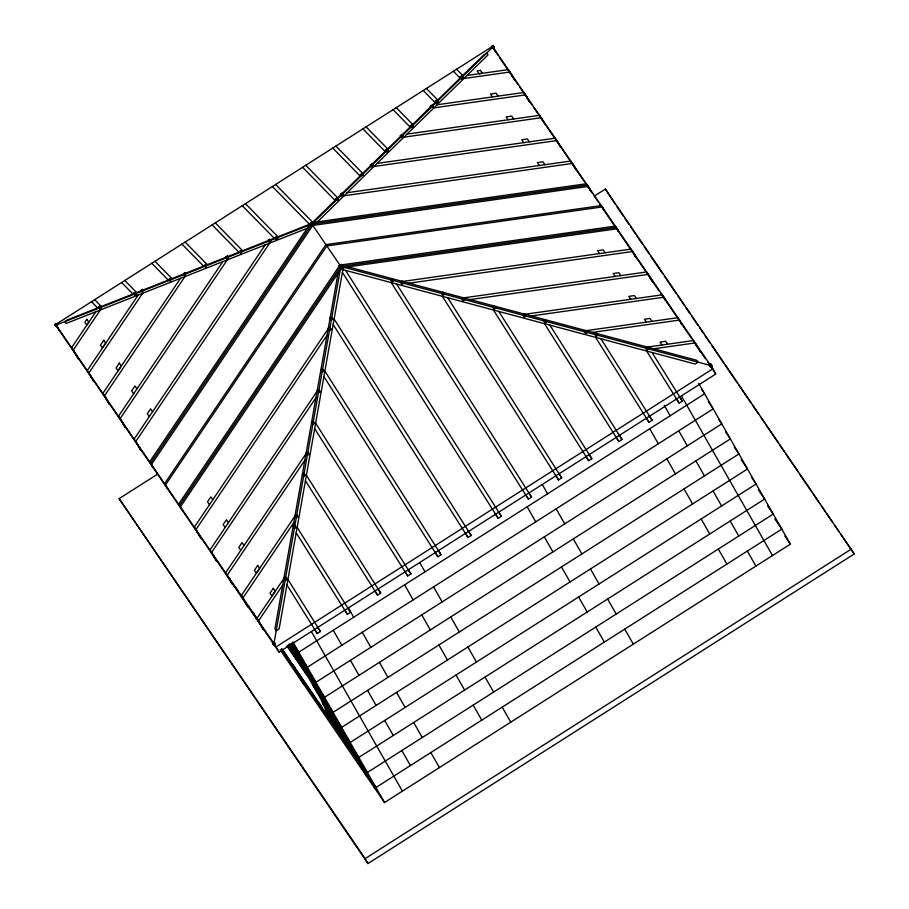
<?xml version="1.0" encoding="UTF-8"?>
<svg xmlns="http://www.w3.org/2000/svg" width="909" height="909" viewBox="0 0 909 909"><rect width="100%" height="100%" fill="white"/><g stroke="black" fill="none" stroke-linecap="round" stroke-linejoin="round"><path stroke-width="1.36" d="M338.023 273.314L274.916 628.948L276.188 630.801L279.131 628.937L343.136 268.212M273.927 643.572L55.665 324.502L492.383 46.461L710.645 365.532L715.724 374.053L279.006 652.105L273.927 643.572L340.841 266.451L311.889 224.103M95.877 311.73L71.641 347.647L78.322 358.873L73.277 350.045L100.32 309.98M138.202 295.027L87.264 370.508L93.945 381.735L88.9 372.906L142.645 293.266M180.527 278.313L102.887 393.358L109.569 404.596L104.524 395.756L184.97 276.563M222.853 261.61L118.511 416.22L125.192 427.446L120.147 418.617L227.295 259.86M265.178 244.907L134.134 439.081L140.815 450.307L135.782 441.479L269.621 243.146M150.576 463.136L311.094 225.273M179.528 505.484L340.046 267.621M619.381 232.67L617.166 228.773L341.75 267.78L180.437 506.813L182.664 510.71M328.172 328.808L194.333 527.14L201.014 538.367L195.969 529.538L327.013 335.364M317.093 391.234L209.956 550.002L216.637 561.228L211.592 552.399L315.934 397.79M306.026 453.659L225.58 572.852L232.261 584.089L227.216 575.249L304.856 460.215M294.948 516.085L241.203 595.713L247.884 606.939L242.851 598.111L293.777 522.63M283.869 578.499L256.827 618.574L263.508 629.801L258.474 620.972L282.71 585.055M310.696 224.262L483.838 54.87L486.781 52.995L488.053 54.858L317.355 221.864M312.901 223.103L492.905 46.995L498.075 55.369M327.797 709.384L324.422 711.872L325.399 713.417L327.842 711.327M281.642 649.276L324.945 712.633L327.513 710.736L326.99 709.974M54.756 324.456L56.267 323.49L57.051 324.638L57.608 325.627L56.108 326.581L54.756 324.456L56.108 326.581M492.042 47.393L491.485 46.404L492.985 45.45L494.337 47.575L492.826 48.541M55.324 325.445L56.835 324.479L56.267 323.49M55.54 325.592L57.051 324.638M493.769 46.598L492.258 47.552L491.485 46.404M98.558 307.162L100.058 306.208L101.41 308.333L99.899 309.299L98.558 307.162L99.115 308.151M461.045 77.731L460.477 76.742L461.988 75.788L463.329 77.913L462.772 76.924L461.056 78.083L461.613 79.072M98.842 307.049L100.183 309.185L98.842 307.049L100.354 306.094L101.138 307.231L99.331 308.31L99.899 309.299M460.84 77.935L460.272 76.947L461.783 75.981L463.124 78.117L461.783 75.981M133.873 293.221L135.384 292.266L136.168 293.402L136.725 294.391L135.214 295.357L133.873 293.221L135.214 295.357M435.479 101.206L436.979 100.24L438.331 102.376L436.82 103.331L435.479 101.206L436.036 102.194M134.657 294.368L136.168 293.402M141.168 290.346L142.679 289.38L143.463 290.528L141.952 291.482L142.508 292.471L141.168 290.346L141.736 291.334M430.877 107.239L430.309 106.262L431.82 105.296L433.161 107.421L431.82 105.296M436.252 102.342L437.763 101.388L438.331 102.376M432.604 106.444L431.093 107.398L430.309 106.262M169.188 279.279L170.699 278.324L171.483 279.461L169.972 280.427L170.54 281.415L169.188 279.279L169.756 280.267M410.47 125.669L411.982 124.703L413.322 126.84L411.822 127.794L410.47 125.669L411.038 126.658M411.254 126.805L412.766 125.851L413.322 126.84M183.493 273.632L185.004 272.677L185.788 273.814L184.277 274.779L184.834 275.768L183.493 273.632L184.061 274.62M402.426 135.6L400.914 136.555L400.346 135.566L401.858 134.612L403.198 136.736L401.858 134.612M401.698 137.702L401.13 136.714L402.642 135.759M204.514 265.337L206.013 264.383L206.797 265.519L205.298 266.485L205.854 267.473L204.514 265.337L205.298 266.485M386.984 149.167L387.541 150.155L386.041 151.11L385.473 150.133L386.984 149.167L388.325 151.292L387.757 150.315L386.257 151.269L386.814 152.257M225.818 256.929L227.159 259.054L225.818 256.929L227.33 255.963L228.67 258.099M370.395 164.881L371.895 163.927L373.247 166.052L371.736 167.017L370.395 164.881L370.952 165.87M226.602 258.065L228.102 257.111M371.167 166.029L372.679 165.063M239.828 251.395L241.34 250.441L242.124 251.577L240.612 252.543L241.169 253.531L239.828 251.395L240.396 252.384M360.475 174.585L361.975 173.63L363.327 175.755L362.759 174.767L361.248 175.732L360.475 174.585L361.032 175.573M268.7 241.203L268.144 240.215L269.655 239.26L270.996 241.385M340.989 195.185L340.432 194.196L341.932 193.242L343.284 195.367L341.932 193.242M270.428 240.408L268.928 241.362L269.484 242.351L268.144 240.215M341.773 196.333L341.205 195.344L342.716 194.378M276.495 239.578L275.154 237.454L276.654 236.499L277.438 237.635L275.927 238.601L276.495 239.578L278.006 238.624M337.534 199.082L336.035 200.037L335.466 199.048L336.978 198.094L338.318 200.219L336.978 198.094M337.762 199.23L336.25 200.196L335.466 199.048M311.026 224.5L310.469 223.512L311.98 222.557L313.321 224.682M309.424 225.068L313.639 222.387M312.753 223.694L311.253 224.659L311.81 225.637L310.469 223.512M311.185 226.239L314.162 224.25L312.605 221.966L309.583 223.887L311.151 226.171M339.977 266.848L339.421 265.86L340.92 264.905L342.273 267.03M341.704 266.042L340.193 267.007L340.761 267.996L339.421 265.86M340.136 268.587L343.113 266.598L341.545 264.314L338.534 266.235L340.136 268.587L343.147 266.667M340.193 270.087L344.409 267.405M330.172 317.957L331.683 316.991L332.467 318.139L333.024 319.116L331.512 320.082L330.172 317.957L331.512 320.082M392.006 278.586L390.495 279.552L391.836 281.676L393.347 280.722L392.006 278.586L393.347 280.722M330.956 319.093L332.467 318.139M391.279 280.688L392.779 279.733M328.342 328.285L329.842 327.32L331.194 329.456L329.683 330.41L328.342 328.285L328.899 329.274M402.13 281.301L400.63 282.267L401.971 284.392L403.482 283.438L402.13 281.301L403.482 283.438M330.626 328.467L329.126 329.422L329.683 330.41M401.403 283.403L402.914 282.449M320.934 370.043L322.434 369.077L323.786 371.213L322.275 372.167L320.934 370.043L321.491 371.031M444.421 294.402L443.081 292.278L441.569 293.232L442.91 295.368L444.421 294.402L443.865 293.414L442.353 294.38M594.588 195.912L605.371 189.049L854.244 553.956L367.952 863.55L119.09 498.655L157.416 474.248M323.218 370.224L321.706 371.19L322.275 372.167M317.264 390.711L318.775 389.745L319.548 390.893L320.116 391.881L318.604 392.836L317.264 390.711L318.604 392.836M463.34 297.709L461.84 298.663L463.181 300.788L464.692 299.834L463.34 297.709L464.692 299.834M318.048 391.847L319.548 390.893M462.613 299.811L464.124 298.845M311.685 422.128L313.196 421.174L313.98 422.31L314.537 423.299L313.026 424.264L311.685 422.128L313.026 424.264M495.496 308.094L494.155 305.958L492.644 306.924L493.996 309.049L495.496 308.094L494.939 307.106L493.428 308.06M312.469 423.276L313.98 422.31M306.185 453.125L307.697 452.171L309.037 454.295L307.526 455.261L306.185 453.125L306.753 454.114M524.55 314.105L523.039 315.059L524.391 317.196L525.891 316.23L524.55 314.105L525.891 316.23M308.481 453.307L306.969 454.273L307.526 455.261M523.823 316.207L525.334 315.253M302.447 474.225L303.947 473.259L305.299 475.396L303.788 476.35L302.447 474.225L303.004 475.202M546.582 321.775L545.23 319.65L543.73 320.604L545.07 322.74L546.582 321.775L546.014 320.786L544.502 321.752M304.731 474.407L303.231 475.362L303.788 476.35M295.107 515.551L296.618 514.596L297.959 516.721L296.459 517.676L295.107 515.551L295.675 516.539M585.76 330.501L584.248 331.467L585.601 333.592L587.1 332.637L585.76 330.501L587.1 332.637M297.402 515.733L295.891 516.698L296.459 517.676M585.032 332.603L586.544 331.649M293.198 526.311L294.709 525.357L295.493 526.493L296.05 527.481L294.55 528.436L293.198 526.311L294.55 528.436M597.656 335.466L596.315 333.33L594.804 334.296L596.145 336.421L597.656 335.466L597.088 334.478L595.588 335.432M293.982 527.459L295.493 526.493M229.534 578.215L230.204 579.965L229.75 579.169M284.04 577.976L285.54 577.01L286.324 578.158L286.892 579.147L285.381 580.101L284.04 577.976L285.381 580.101M646.969 346.908L645.458 347.863L646.81 349.999L648.31 349.033L646.969 346.908L648.31 349.033M283.96 578.397L285.471 577.442L286.812 579.567L285.301 580.533L283.96 578.397L284.517 579.385M648.731 349.147L647.39 347.022L645.879 347.977L647.231 350.113L648.731 349.147L648.174 348.158L646.663 349.124M284.812 579.113L286.324 578.158M646.242 349.011L647.753 348.045M286.244 578.578L284.744 579.544L285.301 580.533M256.622 617.859L257.292 619.597L257.577 618.881M257.145 618.62L257.804 619.279M272.495 642.993L274.007 642.038L274.791 643.174L275.347 644.163L273.836 645.117L272.495 642.993L273.836 645.117M710.724 363.986L709.213 364.952L710.565 367.077L712.065 366.122L710.724 363.986L712.065 366.122M273.279 644.14L274.791 643.174M711.508 365.134L709.997 366.088L710.565 367.077M276.041 646.913L712.758 368.861M315.014 630.051L317.241 633.55L320.411 631.528L287.914 579.465M344.431 609.678L347.408 614.348L350.567 612.336L297.152 527.368M374.599 590.475L377.565 595.145L380.735 593.134L306.401 475.282M404.755 571.272L407.721 575.942L410.891 573.931L315.639 423.185M434.911 552.07L437.888 556.74L441.047 554.729L324.877 371.099M465.078 532.867L468.044 537.537L471.214 535.526L334.126 319.014M495.235 513.665L498.2 518.335L501.37 516.323L345.568 270.371M525.402 494.473L528.368 499.132L531.538 497.121L396.642 284.062M555.558 475.271L558.524 479.929L561.694 477.918L447.717 297.743M585.714 456.068L588.691 460.727L591.85 458.715L498.802 311.435M615.882 436.865L618.847 441.535L622.017 439.513L549.877 325.115M646.038 417.663L649.003 422.333L652.173 420.31L600.951 338.807M676.194 398.46L679.171 403.13L682.329 401.108L652.026 352.487M280.154 649.844L384.53 802.533L790.387 544.15L698.726 383.462M367.952 863.55L365.145 858.619L851.426 549.025M311.389 223.58L67.789 319.741L64.846 321.616L66.118 323.479L307.253 228.295M56.188 325.036L310.571 224.614M466.987 75.458L508.358 69.607L512.767 77.333M463.84 78.538L510.006 72.004L514.403 79.731M437.024 104.774L523.982 92.457L529.027 101.297M433.877 107.853L525.629 94.866L530.027 102.592M407.062 134.089L539.605 115.318L542.753 120.84M403.914 137.168L541.253 117.715L545.661 125.442M377.099 163.404L555.229 138.179L559.012 144.804M373.951 166.483L556.876 140.577L560.024 146.099M347.136 192.719L570.852 161.029L575.261 168.756M343.988 195.799L572.5 163.427L576.272 170.051M313.298 223.898L587.305 185.095L590.43 190.322L588.214 186.425L312.81 225.432L151.496 464.465L153.712 468.362M342.238 266.246L616.245 227.443L618.472 231.329L615.336 226.102L339.932 265.11L178.618 504.154L181.755 509.381M402.551 281.46L631.051 249.1L635.459 256.827M408.97 283.188L632.698 251.498L637.095 259.224M463.76 297.857L646.674 271.95L651.719 280.79M470.18 299.584L648.322 274.359L652.73 282.085M524.97 314.264L662.297 294.811L665.445 300.334M531.39 315.98L663.945 297.209L667.092 302.731M586.18 330.66L677.921 317.673L681.705 324.297M592.6 332.387L679.568 320.07L682.716 325.592M647.39 347.068L693.544 340.523L697.328 347.147M653.81 348.783L695.192 342.932L700.225 351.76M348.124 266.882L696.851 360.316L698.123 362.18L695.18 364.054L342.886 269.655L341.75 267.78M340.841 266.451L710.645 365.532L715.724 374.053M456.568 69.266L462.715 75.527M453.398 71.277L460.09 78.094M426.412 88.468L437.706 99.99M423.242 90.48L435.081 102.558M396.244 107.671L412.709 124.453M393.086 109.682L410.084 127.021M366.088 126.874L387.711 148.917M362.918 128.885L385.086 151.485M335.932 146.076L362.702 173.38M332.762 148.087L360.078 175.948M305.765 165.279L337.705 197.844M302.595 167.29L335.08 200.412M275.609 184.47L312.707 222.296M272.439 186.493L309.537 224.318M245.441 203.673L277.927 236.794M242.283 205.695L274.223 238.26M215.285 222.875L242.612 250.736M212.115 224.898L238.897 252.202M185.129 242.078L207.286 264.678M181.959 244.101L203.582 266.144M154.962 261.281L171.971 278.62M151.803 263.303L168.256 280.086M124.806 280.483L136.645 292.562M121.636 282.506L132.941 294.027M94.65 299.686L101.331 306.503M91.479 301.708L97.627 307.969M615.404 204.536L605.371 189.049M617.006 206.888L623.415 216.262M625.017 218.614L629.028 224.478M630.63 226.818L635.436 233.852M637.039 236.192L642.652 244.407M644.254 246.748L649.06 253.781M650.662 256.133L662.684 273.723M664.286 276.063L676.307 293.652M677.909 295.993L684.329 305.379M685.931 307.719L689.942 313.582M691.544 315.934L697.953 325.308M699.555 327.649L703.566 333.512M705.168 335.864L709.974 342.898M711.577 345.238L723.598 362.827M725.2 365.179L737.222 382.769M738.824 385.109L750.845 402.698M752.447 405.039L758.867 414.424M760.469 416.765L764.48 422.628M766.082 424.969L778.104 442.558M779.706 444.91L784.512 451.943M786.115 454.284L798.136 471.873M799.738 474.225L811.76 491.803M813.362 494.155L819.782 503.529M821.384 505.881L825.383 511.744M826.985 514.085L832.599 522.289M835.007 525.811L839.018 531.674M840.62 534.015L854.244 553.956M494.337 47.575L492.985 45.45M499.677 57.71L518.096 84.639M519.687 86.98L531.697 104.546M533.299 106.898L544.502 123.294M546.911 126.805L584.532 181.845M586.135 184.186L592.543 193.56M594.134 195.901L598.145 201.753M599.747 204.093L618.154 231.034M619.756 233.374L631.766 250.941M633.368 253.281L645.367 270.848M646.969 273.189L658.98 290.755M660.582 293.096L665.388 300.129M666.99 302.47L678.989 320.036M680.591 322.377L691.806 338.773M694.203 342.284L705.407 358.68M707.816 362.191L709.418 364.532M711.008 366.872L712.611 369.224M701.475 389.188L704.634 393.813L298.777 652.207L292.482 642.993M708.463 401.914L713.213 408.845L307.356 667.24L291.05 643.39M498.052 96.093L496.098 93.229L490.496 94.025L492.451 96.888M513.676 118.954L511.722 116.091L506.12 116.886L508.074 119.738M529.299 141.804L527.345 138.952L521.743 139.747L523.698 142.599M544.923 164.665L542.968 161.802L537.367 162.597L539.321 165.461M605.121 252.725L603.167 249.873L597.565 250.668L599.52 253.52M620.745 275.586L618.79 272.723L613.189 273.518L615.143 276.381M636.368 298.447L634.414 295.584L628.812 296.379L630.766 299.231M651.992 321.297L650.037 318.445L644.436 319.241L646.39 322.093M667.615 344.159L665.661 341.295L660.059 342.091L662.013 344.954M718.621 419.254L721.78 423.878L315.923 682.273L289.857 644.129M725.621 431.98L730.359 438.911L324.502 697.305L288.392 644.47M734.188 447.012L738.937 453.943L333.08 712.338L287.437 645.572M741.187 459.738L747.505 468.976L341.648 727.37L313.037 685.511M751.345 477.077L756.083 484.008L350.226 742.403L321.604 700.544M758.333 489.803L764.662 499.041L358.805 757.436L324.808 707.702M767.707 505.983L773.229 514.085L367.372 772.468L325.706 711.508M774.82 518.891L781.808 529.118L375.951 787.501L281.301 648.912M784.853 536.06L790.387 544.15M460.477 76.742L461.817 78.867M460.272 76.947L461.056 78.083M400.346 135.566L401.13 136.714M385.473 150.133L386.257 151.269M373.247 166.052L371.895 163.927M340.432 194.196L341.205 195.344M275.154 237.454L275.927 238.601M136.941 388.836L134.987 385.973L131.703 390.836L133.657 393.699M152.564 411.686L150.61 408.834L147.326 413.697L149.281 416.549M212.763 499.757L210.808 496.893L207.525 501.757L209.479 504.62M228.386 522.607L226.432 519.755L223.148 524.618L225.102 527.47M244.01 545.468L242.055 542.616L238.772 547.479L240.726 550.331M287.142 645.969L307.958 676.421M287.176 646.151L307.776 676.285M322.252 703.271L328.444 712.338M282.369 649.356L290.516 661.343M292.664 664.422L298.436 672.933M299.004 673.694L303.981 681.046M304.549 681.807L310.321 690.317M310.889 691.079L315.866 698.43M317.23 700.35L322.206 707.702M323.57 709.622L325.899 713.099M281.938 649.083L325.252 712.44M240.862 594.509L242.43 596.793M252.588 611.655L254.156 613.95M236.306 588.134L237.874 590.418M241.771 596.134L244.123 599.565M248.032 605.28L249.589 607.564M252.713 612.143L255.849 616.711M231.761 582.249L246.612 603.974M248.18 606.258L257.292 619.597M58.96 329.899L276.7 648.435M119.09 498.655L365.145 858.619M679.364 396.438L682.329 401.108M646.663 351.056L679.171 403.13M649.208 415.64L652.173 420.31M595.588 337.364L649.003 422.333M619.79 436.013L622.017 439.513M544.514 323.684L618.847 441.535M589.623 455.216L591.85 458.715M493.439 309.992L588.691 460.727M558.728 473.248L561.694 477.918M442.353 296.311L558.524 479.929M528.561 492.451L531.538 497.121M391.279 282.619L528.368 499.132M498.405 511.653L501.37 516.323M342.398 272.393L498.2 518.335M468.249 530.856L471.214 535.526M333.148 324.479L468.044 537.537M438.82 551.229L441.047 554.729M323.911 376.565L437.888 556.74M408.664 570.432L410.891 573.931M314.673 428.662L407.721 575.942M378.508 589.623L380.735 593.134M305.424 480.747L377.565 595.145M347.602 607.666L350.567 612.336M296.186 532.844L347.408 614.348M317.446 626.869L320.411 631.528M286.937 584.93L317.241 633.55M279.006 652.105L274.518 644.617M588.612 187.652L586.385 183.754L310.98 222.762L149.667 461.795L152.803 467.021M492.973 47.495L495.348 51.654M681.545 396.085L772.491 555.535M647.39 347.022L647.958 348.011M664.229 405.357L670.16 415.765M678.739 430.798L687.306 445.83M695.885 460.863L704.464 475.896M713.031 490.928L721.61 505.961M730.188 520.993L738.756 536.026M747.334 551.059L755.913 566.091M461.988 75.788L462.545 76.765M596.315 333.33L596.872 334.319M649.73 428.764L658.309 443.797M666.876 458.829L675.455 473.862M684.034 488.906L692.601 503.938M701.18 518.971L709.759 534.003M718.326 549.036L726.905 564.069M436.979 100.24L437.547 101.229M545.23 319.65L545.798 320.638M411.982 124.703L412.55 125.692M494.155 305.958L494.723 306.947M443.081 292.278L443.637 293.266M542.309 484.542L547.593 493.803M556.16 508.835L564.739 523.868M573.318 538.901L581.885 553.933M590.464 568.966L599.042 583.998M607.61 599.031L616.188 614.064M624.767 629.096L633.334 644.129M361.975 173.63L362.543 174.619M527.163 506.802L535.731 521.834M544.309 536.867L552.888 551.899M561.455 566.932L570.034 581.965M578.613 597.008L587.18 612.041M595.759 627.074L604.337 642.106M340.92 264.905L341.489 265.894M311.98 222.557L312.537 223.534M276.654 236.499L277.222 237.476M269.655 239.26L270.212 240.249M419.742 562.58L425.014 571.829M433.593 586.873L442.172 601.906M450.739 616.938L459.318 631.971M467.896 647.003L476.464 662.036M485.042 677.069L493.621 692.101M502.188 707.134L510.767 722.166M241.34 250.441L241.896 251.418M227.33 255.963L227.886 256.952M404.585 584.839L413.163 599.872M421.742 614.904L430.309 629.937M438.888 644.97L447.467 660.002M456.034 675.035L464.613 690.067M473.191 705.111L481.759 720.144M206.013 264.383L206.582 265.36M185.004 272.677L185.561 273.666M170.699 278.324L171.267 279.302M348.397 608.007L353.681 617.256M362.259 632.289L370.827 647.322M379.405 662.354L387.973 677.387M396.551 692.419L405.13 707.452M413.697 722.485L422.276 737.517M430.855 752.55L439.422 767.582M142.679 289.38L143.236 290.369M333.251 630.255L341.829 645.288M350.397 660.32L358.975 675.364M367.554 690.397L376.121 705.429M384.7 720.462L393.279 735.495M401.846 750.527L410.425 765.56M135.384 292.266L135.941 293.255M311.469 631.698L402.414 791.148M292.846 641.799L384.53 802.533M100.354 306.094L100.91 307.072M100.058 306.208L100.626 307.197M292.039 643.083L375.258 788.978M291.471 644.583L298.072 656.15M306.64 671.183L315.218 686.215M323.797 701.248L332.364 716.281M340.943 731.313L349.522 746.346M358.089 761.378L366.668 776.411M289.46 644.14L296.061 655.696M304.64 670.728L330.365 715.826M338.932 730.87L347.511 745.903M294.596 668.49L303.174 683.523M282.029 649.537L284.017 653.003M167.733 488.872L165.506 484.974L326.82 245.941L602.235 206.934L604.451 210.82L601.315 205.593L325.911 244.601L164.597 483.645L166.824 487.531M56.778 326.081L59.142 330.228L56.256 325.547M86.821 319.32L84.832 322.263L86.787 325.127L88.775 322.172L86.821 319.32M103.74 340.261L100.456 345.125L102.41 347.977L105.694 343.113L103.74 340.261M119.363 363.111L116.079 367.986L118.034 370.838L121.317 365.975L119.363 363.111M257.679 565.466L254.395 570.329L256.349 573.193L259.633 568.33L257.679 565.466M273.302 588.328L270.018 593.191L271.973 596.043L275.257 591.18L273.302 588.328M480.475 70.379L477.077 70.857L479.032 73.72L482.429 73.231L480.475 70.379"/></g></svg>
